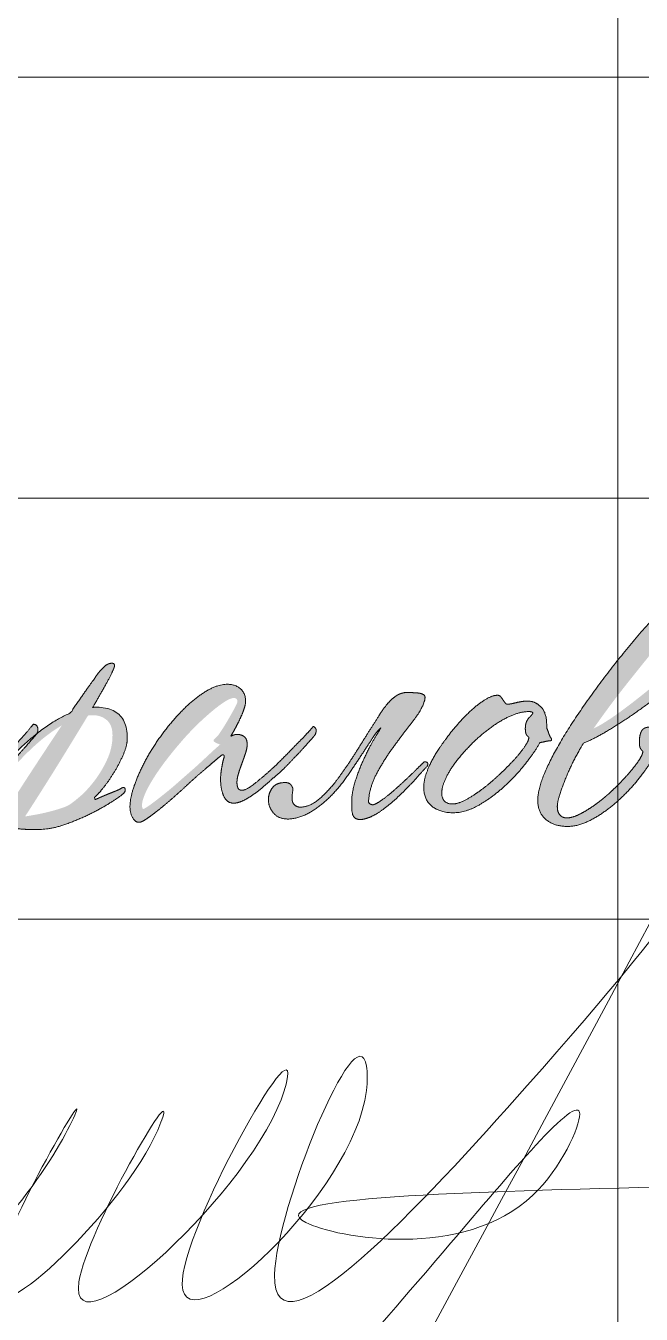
# Model space of a CAD drawing. Header units: millimetres. Extents: x 1982 to 10001982, y -1005230 to 4320529.
# Drawn here: x 2585943 to 2586675, y 1124981 to 1126511 of the extents above; entities that cross this region are included whole.
import ezdxf

# ---------------------------------------------------------------- set-up
doc = ezdxf.new("R2010")
doc.units = ezdxf.units.MM
doc.layers.add('Level 50', color=7, linetype='Continuous', lineweight=0)
doc.layers.add('Level 63', color=7, linetype='Continuous', lineweight=0)

# ---------------------------------------------------------------- blocks, each defined once
blk = doc.blocks.new('*U49')
at = {"layer": 'Level 63', "color": 7, "linetype": 'Continuous', "lineweight": 13}
blk.add_line((49.575, -23.7), (49.575, -29.2), dxfattribs=at)
at = {"layer": 'Level 63', "color": 7, "linetype": 'Continuous', "lineweight": 0}
for p, q in [((44.075, -26.7), (50.575, -26.7)), ((44.075, -27.2), (50.575, -27.2)), ((44.075, -27.7), (50.575, -27.7))]:
    blk.add_line(p, q, dxfattribs=at)
blk = doc.blocks.new('*U119')
at = {"linetype": 'Continuous', "lineweight": 0}
h = blk.add_hatch(color=5, dxfattribs=at)
edge = h.paths.add_edge_path()
edge.add_spline(control_points=[(557.8, -10.8), (560.6, -10.4), (562.9, -9.8), (565.3, -9.2), (566.5, -9.2)], knot_values=[0, 0, 0, 0.5, 0.5, 1, 1, 1], degree=2, periodic=0)
edge.add_spline(control_points=[(566.5, -9.2), (571.3, -8.4), (568.5, -5.2), (567.7, -4.4), (566.7, -1.7), (565.7, 1.1), (564.5, 4.3)], knot_values=[0, 0, 0, 0.333333, 0.333333, 0.666667, 0.666667, 1, 1, 1], degree=2, periodic=0)
edge.add_spline(control_points=[(564.5, 4.3), (564.5, 5.1), (564.7, 5.7), (564.9, 6.3), (564.9, 7.1), (564.9, 12.7), (562.5, 15.9), (560.2, 19), (552.6, 19), (547, 19), (544.8, 14.9), (542.7, 10.7), (542.7, 3.9), (542.7, -1.3), (544, -3), (545.4, -4.8), (546.2, -5.6)], knot_values=[0, 0, 0, 0.125, 0.125, 0.25, 0.25, 0.375, 0.375, 0.5, 0.5, 0.625, 0.625, 0.75, 0.75, 0.875, 0.875, 1, 1, 1], degree=2, periodic=0)
edge.add_spline(control_points=[(546.2, -5.6), (546.2, -8.8), (542.1, -15), (537.9, -21.1), (531.3, -28.7), (524.7, -36.3), (516.4, -44.2), (508, -52.2), (499.5, -58.5), (490.9, -64.9), (482.8, -69.1), (474.6, -73.3), (468.7, -73.3), (464.3, -73.3), (461.7, -70.3), (459.1, -67.3), (459.1, -61.7), (459.1, -57), (462.3, -47.4), (465.5, -37.9), (469.8, -27.9), (474.2, -18), (478.8, -9.4), (483.4, -0.9), (485.8, 2.7)], knot_values=[0, 0, 0, 0.083333, 0.083333, 0.166667, 0.166667, 0.25, 0.25, 0.333333, 0.333333, 0.416667, 0.416667, 0.5, 0.5, 0.583333, 0.583333, 0.666667, 0.666667, 0.75, 0.75, 0.833333, 0.833333, 0.916667, 0.916667, 1, 1, 1], degree=2, periodic=0)
edge.add_spline(control_points=[(485.8, 2.7), (497.3, 7.5), (513.4, 17.2), (529.5, 26.9), (547.6, 40.1), (565.7, 53.2), (585.2, 68.9), (604.7, 84.6), (623, 101.3), (640.5, 117.2), (656, 133.9), (671.5, 150.6), (683.1, 166.3), (694.6, 182), (701.4, 196.3), (708.2, 210.6), (708.2, 222.2)], knot_values=[0, 0, 0, 0.125, 0.125, 0.25, 0.25, 0.375, 0.375, 0.5, 0.5, 0.625, 0.625, 0.75, 0.75, 0.875, 0.875, 1, 1, 1], degree=2, periodic=0)
edge.add_spline(control_points=[(708.2, 222.2), (708.2, 230.1), (705, 234.7), (701.8, 239.3), (695, 239.3), (684.3, 239.3), (667.4, 229.3), (650.5, 219.4), (630.6, 202.5), (610.7, 185.6), (588.6, 163.3), (566.5, 141.1), (545.2, 116.6), (524, 92.2), (504.9, 66.7), (485.8, 41.3), (471, 18.2), (456.3, -4.9), (447.8, -23.9), (439.2, -43), (439.2, -55.4), (439.2, -68.5), (447.8, -75.2), (456.3, -82), (469.1, -82), (481.4, -82), (494.5, -74.8), (507.6, -67.7), (519.8, -56.9), (531.9, -46.2), (541.9, -33.7), (551.8, -21.1), (557.8, -10.8)], knot_values=[0, 0, 0, 0.0625, 0.0625, 0.125, 0.125, 0.1875, 0.1875, 0.25, 0.25, 0.3125, 0.3125, 0.375, 0.375, 0.4375, 0.4375, 0.5, 0.5, 0.5625, 0.5625, 0.625, 0.625, 0.6875, 0.6875, 0.75, 0.75, 0.8125, 0.8125, 0.875, 0.875, 0.9375, 0.9375, 1, 1, 1], degree=2, periodic=0)
edge = h.paths.add_edge_path(flags=16)
edge.add_spline(control_points=[(496, 17.6), (512.3, 41.1), (531, 64.5), (549.7, 88), (566.4, 108.3), (572.4, 115.4), (582.7, 126.6), (593.1, 137.7), (605, 149.9), (616.9, 162), (629.9, 174.3), (642.8, 186.7), (654.3, 196.4), (665.9, 206.2), (675, 212.3), (684.2, 218.5), (688.9, 218.5), (692.5, 218.5), (694.3, 217.1), (696.1, 215.7), (696.1, 211.3)], knot_values=[0, 0, 0, 0.1, 0.1, 0.2, 0.2, 0.3, 0.3, 0.4, 0.4, 0.5, 0.5, 0.6, 0.6, 0.7, 0.7, 0.8, 0.8, 0.9, 0.9, 1, 1, 1], degree=2, periodic=0)
edge.add_spline(control_points=[(696.1, 211.3), (696.1, 204.6), (689.3, 193.8), (682.6, 183.1), (671, 169.6), (659.5, 156), (644.6, 140.7), (629.7, 125.4), (613, 109.9), (595.4, 93.6), (577.7, 78.4), (560, 63.3), (544.3, 50.8), (528.6, 38.3), (515.9, 29.5), (503.1, 20.8), (496, 17.6)], knot_values=[0, 0, 0, 0.125, 0.125, 0.25, 0.25, 0.375, 0.375, 0.5, 0.5, 0.625, 0.625, 0.75, 0.75, 0.875, 0.875, 1, 1, 1], degree=2, periodic=0)
h = blk.add_hatch(color=5, dxfattribs=at)
edge = h.paths.add_edge_path()
edge.add_line((-187.2, -200.4), (-169.5, -200.4))
edge.add_spline(control_points=[(-169.5, -200.4), (-164.7, -193.6), (-159.4, -186), (-143.3, -163), (-125.2, -135.7), (-107.1, -108.5), (-91.2, -84.2)], knot_values=[0, 0, 0, 0.141373, 0.141373, 0.570687, 0.570687, 1, 1, 1], degree=2, periodic=0)
edge.add_spline(control_points=[(-91.2, -84.2), (-86, -85), (-79.7, -85)], knot_values=[0, 0, 0, 1, 1, 1], degree=2, periodic=0)
edge.add_line((-79.7, -85), (-68.5, -85))
edge.add_spline(control_points=[(-68.5, -85), (-56.6, -85), (-42.5, -80), (-28.4, -75), (-16.1, -68.9), (-3.8, -62.7), (5.2, -56.9), (14.1, -51.2), (15.7, -49.6)], knot_values=[0, 0, 0, 0.25, 0.25, 0.5, 0.5, 0.75, 0.75, 1, 1, 1], degree=2, periodic=0)
edge.add_spline(control_points=[(15.7, -49.6), (18.9, -47.2), (18.9, -44.8), (18.9, -42.4), (16.9, -42.4), (15.7, -42.4), (14.1, -43.6)], knot_values=[0, 0, 0, 0.333333, 0.333333, 0.666667, 0.666667, 1, 1, 1], degree=2, periodic=0)
edge.add_spline(control_points=[(14.1, -43.6), (12.1, -44.8), (8.5, -46.2), (4.9, -47.6), (1, -49.2), (-3, -50.8), (-6.6, -52.4), (-10.2, -54), (-11.8, -54.8)], knot_values=[0, 0, 0, 0.25, 0.25, 0.5, 0.5, 0.75, 0.75, 1, 1, 1], degree=2, periodic=0)
edge.add_line((-11.8, -54.8), (-12.6, -52.4))
edge.add_spline(control_points=[(-12.6, -52.4), (-10.6, -51.2), (-5, -44.6), (0.6, -38), (6.3, -28.9), (12.1, -19.8), (16.5, -9.8), (21, 0.1), (21, 8.1)], knot_values=[0, 0, 0, 0.25, 0.25, 0.5, 0.5, 0.75, 0.75, 1, 1, 1], degree=2, periodic=0)
edge.add_spline(control_points=[(21, 8.1), (21, 39.5), (-12, 39.5), (-12.8, 39.5), (-13.2, 39.3), (-13.6, 39.1), (-14.4, 39.1)], knot_values=[0, 0, 0, 0.333333, 0.333333, 0.666667, 0.666667, 1, 1, 1], degree=2, periodic=0)
edge.add_spline(control_points=[(-14.4, 39.1), (-4, 56.6), (2, 67.9), (8, 79.3), (8, 81.7), (8, 84.1), (5.2, 84.1), (1.3, 84.1), (-2.3, 80.7), (-5.9, 77.3), (-9.1, 73.3), (-11.1, 70.5), (-18.6, 60), (-26.2, 49.5), (-36.9, 33.5)], knot_values=[0, 0, 0, 0.142857, 0.142857, 0.285714, 0.285714, 0.428571, 0.428571, 0.571429, 0.571429, 0.714286, 0.714286, 0.857143, 0.857143, 1, 1, 1], degree=2, periodic=0)
edge.add_spline(control_points=[(-36.9, 33.5), (-53.5, 26.6), (-71.1, 12.5)], knot_values=[0, 0, 0, 1, 1, 1], degree=2, periodic=0)
edge.add_line((-71.1, 12.5), (-71.4, 12.1))
edge.add_spline(control_points=[(-71.4, 12.1), (-76.2, 6.5), (-86.9, -5.6), (-97.7, -17.8), (-115.6, -33.7), (-119.2, -36.8), (-122.9, -39.9)], knot_values=[0, 0, 0, 0.417557, 0.417557, 0.835113, 0.835113, 1, 1, 1], degree=2, periodic=0)
edge.add_spline(control_points=[(-122.9, -39.9), (-138.9, -59.5), (-153.5, -81.4), (-171, -107.7), (-184.3, -132.9), (-197.7, -158.2), (-205.4, -180.5), (-209.2, -191.2), (-211.1, -200.4)], knot_values=[0, 0, 0, 0.251666, 0.251666, 0.552886, 0.552886, 0.854105, 0.854105, 1, 1, 1], degree=2, periodic=0)
edge.add_line((-211.1, -200.4), (-201.9, -200.4))
edge.add_spline(control_points=[(-201.9, -200.4), (-200.2, -192.6), (-196.5, -182.5), (-189.7, -164.2), (-177.8, -141.7), (-165.9, -119.2), (-150.4, -94.8), (-134.9, -70.3), (-117.4, -48), (-99.9, -25.7), (-81.4, -7.4), (-62.9, 10.9), (-45.8, 20.8)], knot_values=[0, 0, 0, 0.100007, 0.100007, 0.280006, 0.280006, 0.460004, 0.460004, 0.640003, 0.640003, 0.820001, 0.820001, 1, 1, 1], degree=2, periodic=0)
edge.add_spline(control_points=[(-45.8, 20.8), (-59.3, 0.5), (-74.8, -23.1), (-90.3, -46.8), (-105, -70.3), (-115, -86.2), (-125.9, -103.5), (-136.9, -120.8), (-147.2, -137.5), (-157.5, -154.2), (-167.1, -169.1), (-176.6, -184.1), (-184, -195.4), (-185.7, -198), (-187.2, -200.4)], knot_values=[0, 0, 0, 0.160543, 0.160543, 0.321085, 0.321085, 0.481628, 0.481628, 0.642171, 0.642171, 0.802713, 0.802713, 0.963256, 0.963256, 1, 1, 1], degree=2, periodic=0)
edge = h.paths.add_edge_path(flags=16)
edge.add_spline(control_points=[(-83.2, -71.9), (-82, -69.9), (-81, -68.5), (-80, -67.1), (-78.8, -65.1), (-62.9, -40.4), (-47.4, -15.4), (-31.9, 9.7), (-19.1, 30.8)], knot_values=[0, 0, 0, 0.25, 0.25, 0.5, 0.5, 0.75, 0.75, 1, 1, 1], degree=2, periodic=0)
edge.add_spline(control_points=[(-19.1, 30.8), (-17.6, 31.2), (-14.4, 31.2), (-5.6, 31.2), (0.1, 26.2), (5.9, 21.2), (5.9, 10.9)], knot_values=[0, 0, 0, 0.333333, 0.333333, 0.666667, 0.666667, 1, 1, 1], degree=2, periodic=0)
edge.add_spline(control_points=[(5.9, 10.9), (5.9, -2.2), (0.3, -14.2), (-5.2, -26.1), (-12.6, -35.7), (-19.9, -45.2), (-27.3, -51.6), (-34.7, -57.9), (-38.6, -60.3), (-41.4, -61.9), (-47, -63.7), (-52.6, -65.5), (-58.9, -67.1), (-65.3, -68.7), (-71.8, -69.9), (-78.4, -71.1), (-83.2, -71.9)], knot_values=[0, 0, 0, 0.125, 0.125, 0.25, 0.25, 0.375, 0.375, 0.5, 0.5, 0.625, 0.625, 0.75, 0.75, 0.875, 0.875, 1, 1, 1], degree=2, periodic=0)
h = blk.add_hatch(color=5, dxfattribs=at)
edge = h.paths.add_edge_path()
edge.add_spline(control_points=[(-71.1, 12.5), (-69.5, 15.5), (-70.4, 18.6), (-71.4, 22), (-75, 22)], knot_values=[0, 0, 0, 0.480917, 0.480917, 1, 1, 1], degree=2, periodic=0)
edge.add_spline(control_points=[(-75, 22), (-81.8, 12.9), (-95.1, -1.1), (-108.4, -15), (-123.9, -28.5), (-132.3, -35.7), (-140.8, -42), (-149.4, -48.4), (-157.8, -53.4), (-166.1, -58.3), (-173.9, -61.1), (-181.6, -63.9), (-188, -63.9), (-194.4, -63.9), (-198.1, -59.3), (-201.9, -54.8), (-201.9, -46.8), (-201.9, -39.6), (-199.1, -31.3), (-196.3, -22.9), (-192, -14.6)], knot_values=[0, 0, 0, 0.1, 0.1, 0.2, 0.2, 0.3, 0.3, 0.4, 0.4, 0.5, 0.5, 0.6, 0.6, 0.7, 0.7, 0.8, 0.8, 0.9, 0.9, 1, 1, 1], degree=2, periodic=0)
edge.add_spline(control_points=[(-192, -14.6), (-182.8, -12.2), (-169.5, -6.6), (-156.2, -1), (-144, 6.1), (-131.9, 13.3), (-123.1, 21.1), (-114.4, 28.8), (-114.4, 36), (-114.4, 42.3), (-119.6, 45.1), (-124.7, 47.9), (-128.3, 50.3), (-131.9, 52.7), (-135.7, 56.5), (-139.4, 60.3), (-145, 60.3), (-153, 60.3), (-165.9, 51.3), (-178.8, 42.3), (-191.6, 27.8), (-204.3, 13.3), (-213.5, -5), (-219, -16.1), (-221.2, -27.2)], knot_values=[0, 0, 0, 0.086156, 0.086156, 0.172312, 0.172312, 0.258468, 0.258468, 0.344624, 0.344624, 0.430779, 0.430779, 0.516935, 0.516935, 0.603091, 0.603091, 0.689247, 0.689247, 0.775403, 0.775403, 0.861559, 0.861559, 0.947715, 0.947715, 1, 1, 1], degree=2, periodic=0)
edge.add_line((-221.2, -27.2), (-220.7, -27.3))
edge.add_spline(control_points=[(-220.7, -27.3), (-217.5, -27.3), (-216.8, -32.1)], knot_values=[0, 0, 0, 1, 1, 1], degree=2, periodic=0)
edge.add_line((-216.8, -32.1), (-221.1, -36.5))
edge.add_spline(control_points=[(-221.1, -36.5), (-221.8, -37.1), (-222.5, -37.8)], knot_values=[0, 0, 0, 1, 1, 1], degree=2, periodic=0)
edge.add_spline(control_points=[(-222.5, -37.8), (-222.6, -39.7), (-222.6, -41.6), (-222.6, -58), (-213.5, -66.5), (-204.3, -75.1), (-190, -75.1), (-181.6, -75.1), (-172.3, -71.7), (-162.9, -68.3), (-153.4, -62.5), (-143.8, -56.8), (-134.3, -49.2), (-128.5, -44.6), (-122.9, -39.9)], knot_values=[0, 0, 0, 0.018213, 0.018213, 0.193372, 0.193372, 0.368531, 0.368531, 0.54369, 0.54369, 0.718849, 0.718849, 0.894009, 0.894009, 1, 1, 1], degree=2, periodic=0)
edge.add_spline(control_points=[(-122.9, -39.9), (-119.7, -36), (-116.5, -32.3), (-97, -9.4), (-76.5, 8.1), (-73.8, 10.4), (-71.1, 12.5)], knot_values=[0, 0, 0, 0.126896, 0.126896, 0.89826, 0.89826, 1, 1, 1], degree=2, periodic=0)
edge = h.paths.add_edge_path(flags=16)
edge.add_spline(control_points=[(-181.2, 3.4), (-176.1, 11), (-170.3, 17.7), (-164.5, 24.5), (-158.7, 29.5), (-153, 34.4), (-147.8, 37.4), (-142.6, 40.4), (-139.1, 40.4), (-132.7, 40.4), (-130.9, 38.4), (-129.1, 36.4), (-129.1, 33.6)], knot_values=[0, 0, 0, 0.166667, 0.166667, 0.333333, 0.333333, 0.5, 0.5, 0.666667, 0.666667, 0.833333, 0.833333, 1, 1, 1], degree=2, periodic=0)
edge.add_spline(control_points=[(-129.1, 33.6), (-129.1, 31.7), (-134.5, 27.3), (-139.8, 22.9), (-147.6, 18.1), (-155.4, 13.4), (-164.5, 9.2), (-173.7, 5), (-181.2, 3.4)], knot_values=[0, 0, 0, 0.25, 0.25, 0.5, 0.5, 0.75, 0.75, 1, 1, 1], degree=2, periodic=0)
h = blk.add_hatch(color=5, dxfattribs=at)
edge = h.paths.add_edge_path()
edge.add_spline(control_points=[(210.3, 19.7), (208.7, 17.7), (205.1, 13.7), (201.5, 9.7), (196.4, 4.6), (191.2, -0.6), (185.2, -6.8), (179.3, -12.9), (173.3, -18.9), (162.2, -29.2), (152.2, -37.2), (142.3, -45.2), (137.9, -45.2), (134.7, -45.2), (133.7, -42.8), (132.7, -40.4), (132.7, -37.2), (132.7, -33.2), (134.3, -28), (135.9, -22.9), (137.9, -17.5), (139.9, -12.1), (141.5, -7.2), (143.1, -2.2), (143.1, 1.4), (143.1, 7), (140.1, 9.4), (137.1, 11.7), (132.3, 11.7), (130.3, 11.7), (126.3, 9.7)], knot_values=[0, 0, 0, 0.066667, 0.066667, 0.133333, 0.133333, 0.2, 0.2, 0.266667, 0.266667, 0.333333, 0.333333, 0.4, 0.4, 0.466667, 0.466667, 0.533333, 0.533333, 0.6, 0.6, 0.666667, 0.666667, 0.733333, 0.733333, 0.8, 0.8, 0.866667, 0.866667, 0.933333, 0.933333, 1, 1, 1], degree=2, periodic=0)
edge.add_spline(control_points=[(126.3, 9.7), (128.7, 13.7), (131.5, 18.9), (134.3, 24.1), (136.5, 29), (138.7, 34), (140.1, 38.2), (141.5, 42.4), (141.5, 44.8), (141.5, 53.9), (136.1, 58.3), (130.7, 62.7), (122.8, 62.7), (113.2, 62.7), (102.1, 56.1), (90.9, 49.5), (80, 39), (69.1, 28.4), (58.9, 15.1), (48.8, 1.8), (41, -12.1), (33.3, -26.1), (28.5, -39.2), (23.7, -52.3), (23.7, -62.3), (23.7, -68.2), (26.3, -73), (28.9, -77.8), (32.9, -77.8), (35.6, -77.8), (41.6, -73.6), (47.6, -69.4), (54.7, -63.7), (61.9, -57.9), (69.3, -51.3), (76.6, -44.8), (81.8, -40), (87, -35.2), (93.1, -29.8), (99.3, -24.5), (104.7, -19.9), (110, -15.3), (113.8, -12.1), (117.6, -9), (118, -9), (118.8, -9), (119.4, -9.7), (120, -10.5), (119.6, -11.7)], knot_values=[0, 0, 0, 0.041667, 0.041667, 0.083333, 0.083333, 0.125, 0.125, 0.166667, 0.166667, 0.208333, 0.208333, 0.25, 0.25, 0.291667, 0.291667, 0.333333, 0.333333, 0.375, 0.375, 0.416667, 0.416667, 0.458333, 0.458333, 0.5, 0.5, 0.541667, 0.541667, 0.583333, 0.583333, 0.625, 0.625, 0.666667, 0.666667, 0.708333, 0.708333, 0.75, 0.75, 0.791667, 0.791667, 0.833333, 0.833333, 0.875, 0.875, 0.916667, 0.916667, 0.958333, 0.958333, 1, 1, 1], degree=2, periodic=0)
edge.add_spline(control_points=[(119.6, -11.7), (118.8, -13.3), (117.4, -20.9), (116, -28.4), (116, -33.6), (116, -44), (119.2, -51.1), (122.4, -58.3), (129.5, -58.3), (134.3, -58.3), (140.7, -54.9), (147, -51.5), (153.2, -46.7), (159.4, -42), (165.1, -36.8), (170.9, -31.6), (175.3, -28), (179.3, -24.5), (185.2, -18.3), (191.2, -12.1), (197, -6), (202.7, 0.2), (207.1, 5.2), (211.5, 10.1), (212.3, 11.3)], knot_values=[0, 0, 0, 0.083333, 0.083333, 0.166667, 0.166667, 0.25, 0.25, 0.333333, 0.333333, 0.416667, 0.416667, 0.5, 0.5, 0.583333, 0.583333, 0.666667, 0.666667, 0.75, 0.75, 0.833333, 0.833333, 0.916667, 0.916667, 1, 1, 1], degree=2, periodic=0)
edge.add_spline(control_points=[(212.3, 11.3), (214.3, 15.7), (212.9, 17.7), (211.5, 19.7), (210.3, 19.7)], knot_values=[0, 0, 0, 0.5, 0.5, 1, 1, 1], degree=2, periodic=0)
edge = h.paths.add_edge_path(flags=16)
edge.add_spline(control_points=[(113.6, 10.9), (112, 9), (110.4, 7.6), (108.8, 6.2), (108.8, 5.4), (108.8, 4.6), (110.8, 3.4), (112.8, 2.2), (115.6, 1.4)], knot_values=[0, 0, 0, 0.25, 0.25, 0.5, 0.5, 0.75, 0.75, 1, 1, 1], degree=2, periodic=0)
edge.add_spline(control_points=[(115.6, 1.4), (109.6, -3.8), (102.9, -10.1), (96.1, -16.5), (89, -22.9), (82.2, -28.8), (73.8, -36.2), (65.5, -43.6), (57.7, -49.7), (50, -55.9), (44.2, -60.1), (38.4, -64.2), (37.2, -64.2), (36, -64.2), (36, -60.3), (36, -53.9), (42.4, -42), (48.8, -30), (60.3, -14.9), (69.1, -3.4), (79.4, 8.2), (89.7, 19.7), (99.7, 28.6), (109.6, 37.6), (117.6, 43.2), (125.6, 48.7), (129.5, 48.7), (133.1, 48.7), (133.1, 45.2)], knot_values=[0, 0, 0, 0.071429, 0.071429, 0.142857, 0.142857, 0.214286, 0.214286, 0.285714, 0.285714, 0.357143, 0.357143, 0.428571, 0.428571, 0.5, 0.5, 0.571429, 0.571429, 0.642857, 0.642857, 0.714286, 0.714286, 0.785714, 0.785714, 0.857143, 0.857143, 0.928571, 0.928571, 1, 1, 1], degree=2, periodic=0)
edge.add_spline(control_points=[(133.1, 45.2), (133.1, 43.6), (130.3, 38.4), (127.5, 33.2), (124.2, 27.5), (120.8, 21.7), (117.6, 16.7), (114.4, 11.7), (113.6, 10.9)], knot_values=[0, 0, 0, 0.25, 0.25, 0.5, 0.5, 0.75, 0.75, 1, 1, 1], degree=2, periodic=0)
h = blk.add_hatch(color=5, dxfattribs=at)
edge = h.paths.add_edge_path()
edge.add_line((189.7, -44.9), (189.7, -43.4))
edge.add_spline(control_points=[(189.7, -43.4), (188.1, -39), (185.5, -38), (182.9, -37), (180.1, -37.4), (171.8, -37.8), (168, -43.8), (164.2, -49.8), (164.8, -56.5), (165.4, -63.3), (170.4, -68.9), (175.3, -74.5), (185.3, -74.5), (197.2, -73.7), (207.6, -67.4), (217.9, -61.2), (227.1, -52.3), (236.2, -43.3), (243.8, -32.6), (251.3, -21.8), (257.9, -11.9), (264.5, -1.9), (269.7, 6.2), (274.9, 14.4), (279.3, 18.3)], knot_values=[0, 0, 0, 0.083333, 0.083333, 0.166667, 0.166667, 0.25, 0.25, 0.333333, 0.333333, 0.416667, 0.416667, 0.5, 0.5, 0.583333, 0.583333, 0.666667, 0.666667, 0.75, 0.75, 0.833333, 0.833333, 0.916667, 0.916667, 1, 1, 1], degree=2, periodic=0)
edge.add_spline(control_points=[(279.3, 18.3), (278.1, 16.4), (272.9, 7.6), (267.7, -1.1), (262.3, -12.7), (256.9, -24.2), (252.9, -37.1), (248.9, -50.1), (249.7, -60.8)], knot_values=[0, 0, 0, 0.25, 0.25, 0.5, 0.5, 0.75, 0.75, 1, 1, 1], degree=2, periodic=0)
edge.add_spline(control_points=[(249.7, -60.8), (249.3, -70.8), (253.1, -73.5), (256.9, -76.1), (263.7, -74.1), (272.1, -71.7), (280.8, -65.2), (289.6, -58.8), (297.9, -50.9), (306.3, -42.9), (313.7, -34.8), (321, -26.6), (326.6, -20.6)], knot_values=[0, 0, 0, 0.166667, 0.166667, 0.333333, 0.333333, 0.5, 0.5, 0.666667, 0.666667, 0.833333, 0.833333, 1, 1, 1], degree=2, periodic=0)
edge.add_spline(control_points=[(326.6, -20.6), (327.8, -17.5), (326.2, -16.7), (324.6, -15.9), (323.4, -16.3)], knot_values=[0, 0, 0, 0.5, 0.5, 1, 1, 1], degree=2, periodic=0)
edge.add_spline(control_points=[(323.4, -16.3), (320.6, -19), (313.7, -25.8), (306.7, -32.6), (298.9, -39.7), (291.2, -46.9), (283.4, -52.9), (275.7, -58.8), (271.3, -60)], knot_values=[0, 0, 0, 0.25, 0.25, 0.5, 0.5, 0.75, 0.75, 1, 1, 1], degree=2, periodic=0)
edge.add_spline(control_points=[(271.3, -60), (265.7, -59.2), (266.9, -54.9)], knot_values=[0, 0, 0, 1, 1, 1], degree=2, periodic=0)
edge.add_spline(control_points=[(266.9, -54.9), (268.1, -40.5), (276.1, -26.2), (284, -11.9), (293.8, 1.2), (303.5, 14.4), (312.1, 25.3), (320.6, 36.3), (323, 43.8), (325.4, 49.8), (323.4, 51.6), (321.4, 53.4), (317.4, 53.8), (311.9, 54.2), (307.5, 54.4), (303.1, 54.6), (298.5, 52.8), (294, 51), (288.8, 45.8), (283.6, 40.6), (277.3, 30.7)], knot_values=[0, 0, 0, 0.1, 0.1, 0.2, 0.2, 0.3, 0.3, 0.4, 0.4, 0.5, 0.5, 0.6, 0.6, 0.7, 0.7, 0.8, 0.8, 0.9, 0.9, 1, 1, 1], degree=2, periodic=0)
edge.add_spline(control_points=[(277.3, 30.7), (267.7, 15.6), (257.5, -0.7), (247.4, -17.1), (237.4, -30.8), (227.5, -44.5), (217.5, -53.3), (207.6, -62), (197.6, -62.4), (193.2, -62.4), (190.5, -59.2), (187.7, -56.1), (189.7, -44.9)], knot_values=[0, 0, 0, 0.166667, 0.166667, 0.333333, 0.333333, 0.5, 0.5, 0.666667, 0.666667, 0.833333, 0.833333, 1, 1, 1], degree=2, periodic=0)
h = blk.add_hatch(color=5, dxfattribs=at)
edge = h.paths.add_edge_path()
edge.add_line((448.3, 18.5), (448.3, 20.9))
edge.add_spline(control_points=[(448.3, 20.9), (448.3, 34), (442.3, 39.8), (436.4, 45.6), (428.8, 45.6), (423.6, 45.6), (417.3, 44), (410.9, 42.4), (408.1, 42.4), (406.9, 42.4), (405.9, 43.8), (404.9, 45.2), (403.7, 46.9), (402.5, 48.7), (401.4, 50.1), (400.2, 51.5), (398.2, 51.5), (392.6, 51.5), (385, 46.7), (377.5, 42), (369.1, 34), (360.8, 26.1), (352.6, 16.1), (344.5, 6.2), (337.7, -4.1), (330.9, -14.5), (327, -24.4), (323, -34.3), (323, -41.9), (323, -55), (331.5, -61.6), (340.1, -68.1), (352.8, -68.1), (365.1, -68.1), (378.3, -60.8), (391.4, -53.4), (403.5, -42.7), (415.7, -32), (425.6, -19.4), (435.6, -6.9), (441.5, 3.4)], knot_values=[0, 0, 0, 0.05, 0.05, 0.1, 0.1, 0.15, 0.15, 0.2, 0.2, 0.25, 0.25, 0.3, 0.3, 0.35, 0.35, 0.4, 0.4, 0.45, 0.45, 0.5, 0.5, 0.55, 0.55, 0.6, 0.6, 0.65, 0.65, 0.7, 0.7, 0.75, 0.75, 0.8, 0.8, 0.85, 0.85, 0.9, 0.9, 0.95, 0.95, 1, 1, 1], degree=2, periodic=0)
edge.add_spline(control_points=[(441.5, 3.4), (444.3, 3.8), (446.7, 4.4), (449.1, 5), (450.3, 5), (455.1, 5), (452.3, 8.6)], knot_values=[0, 0, 0, 0.333333, 0.333333, 0.666667, 0.666667, 1, 1, 1], degree=2, periodic=0)
edge.add_spline(control_points=[(452.3, 8.6), (451.5, 9.4), (450.5, 12.4), (449.5, 15.3), (448.3, 18.5)], knot_values=[0, 0, 0, 0.5, 0.5, 1, 1, 1], degree=2, periodic=0)
edge = h.paths.add_edge_path(flags=16)
edge.add_spline(control_points=[(430.1, 8.6), (430.1, 5.5), (425.9, -0.7), (421.7, -6.9), (414.8, -14.5), (407.8, -22), (399.2, -30), (390.7, -38), (382.1, -44.4), (373.6, -50.7), (365.8, -54.9), (358.1, -59.1), (352.5, -59.1), (341.4, -59.1), (341.4, -47.9), (341.4, -41.6), (345.5, -32.8), (349.7, -24), (356.9, -14.9), (364, -5.7), (373.2, 3.3), (382.3, 12.2), (392.1, 19.2), (401.8, 26.2), (411.8, 30.6), (421.7, 34.9), (430.1, 34.9), (434.1, 34.9), (434.1, 33.3)], knot_values=[0, 0, 0, 0.071429, 0.071429, 0.142857, 0.142857, 0.214286, 0.214286, 0.285714, 0.285714, 0.357143, 0.357143, 0.428571, 0.428571, 0.5, 0.5, 0.571429, 0.571429, 0.642857, 0.642857, 0.714286, 0.714286, 0.785714, 0.785714, 0.857143, 0.857143, 0.928571, 0.928571, 1, 1, 1], degree=2, periodic=0)
edge.add_spline(control_points=[(434.1, 33.3), (434.1, 32.5), (430.3, 28.6), (426.5, 24.6), (426.5, 17.8), (426.5, 12.6), (427.9, 11), (429.3, 9.4), (430.1, 8.6)], knot_values=[0, 0, 0, 0.25, 0.25, 0.5, 0.5, 0.75, 0.75, 1, 1, 1], degree=2, periodic=0)
at = {"color": 5, "linetype": 'Continuous', "lineweight": 0, "flags": 128}
for points in [[(448.3, 20.9), (448.3, 18.5)], [(-12.6, -52.4), (-11.8, -54.8)], [(189.7, -43.4), (189.7, -44.9)]]:
    blk.add_lwpolyline(points, dxfattribs=at)
at = {"color": 5, "linetype": 'Continuous', "lineweight": 0}
for points, knots in [([(708.2, 222.2), (708.2, 210.6), (701.4, 196.3), (694.6, 182), (683.1, 166.3), (671.5, 150.6), (656, 133.9), (640.5, 117.2), (623, 101.3), (604.7, 84.6), (585.2, 68.9), (565.7, 53.2), (547.6, 40.1), (529.5, 26.9), (513.4, 17.2), (497.3, 7.5), (485.8, 2.7), (483.4, -0.9), (478.8, -9.4), (474.2, -18), (469.8, -27.9), (465.5, -37.9), (462.3, -47.4), (459.1, -57), (459.1, -61.7), (459.1, -67.3), (461.7, -70.3), (464.3, -73.3), (468.7, -73.3), (474.6, -73.3), (482.8, -69.1), (490.9, -64.9), (499.5, -58.5), (508, -52.2), (516.4, -44.2), (524.7, -36.3), (531.3, -28.7), (537.9, -21.1), (542.1, -15), (546.2, -8.8), (546.2, -5.6), (545.4, -4.8), (544, -3), (542.7, -1.3), (542.7, 3.9), (542.7, 10.7), (544.8, 14.9), (547, 19), (552.6, 19), (560.2, 19), (562.5, 15.9), (564.9, 12.7), (564.9, 7.1), (564.9, 6.3), (564.7, 5.7), (564.5, 5.1), (564.5, 4.3), (565.7, 1.1), (566.7, -1.7), (567.7, -4.4), (568.5, -5.2), (571.3, -8.4), (566.5, -9.2), (565.3, -9.2), (562.9, -9.8), (560.6, -10.4), (557.8, -10.8), (551.8, -21.1), (541.9, -33.7), (531.9, -46.2), (519.8, -56.9), (507.6, -67.7), (494.5, -74.8), (481.4, -82), (469.1, -82), (456.3, -82), (447.8, -75.2), (439.2, -68.5), (439.2, -55.4), (439.2, -43), (447.8, -23.9), (456.3, -4.9), (471, 18.2), (485.8, 41.3), (504.9, 66.7), (524, 92.2), (545.2, 116.6), (566.5, 141.1), (588.6, 163.3), (610.7, 185.6), (630.6, 202.5), (650.5, 219.4), (667.4, 229.3), (684.3, 239.3), (695, 239.3), (701.8, 239.3), (705, 234.7), (708.2, 230.1), (708.2, 222.2)], [0, 0, 0, 0.020408, 0.020408, 0.040816, 0.040816, 0.061224, 0.061224, 0.081633, 0.081633, 0.102041, 0.102041, 0.122449, 0.122449, 0.142857, 0.142857, 0.163265, 0.163265, 0.183673, 0.183673, 0.204082, 0.204082, 0.22449, 0.22449, 0.244898, 0.244898, 0.265306, 0.265306, 0.285714, 0.285714, 0.306122, 0.306122, 0.326531, 0.326531, 0.346939, 0.346939, 0.367347, 0.367347, 0.387755, 0.387755, 0.408163, 0.408163, 0.428571, 0.428571, 0.44898, 0.44898, 0.469388, 0.469388, 0.489796, 0.489796, 0.510204, 0.510204, 0.530612, 0.530612, 0.55102, 0.55102, 0.571429, 0.571429, 0.591837, 0.591837, 0.612245, 0.612245, 0.632653, 0.632653, 0.653061, 0.653061, 0.673469, 0.673469, 0.693878, 0.693878, 0.714286, 0.714286, 0.734694, 0.734694, 0.755102, 0.755102, 0.77551, 0.77551, 0.795918, 0.795918, 0.816327, 0.816327, 0.836735, 0.836735, 0.857143, 0.857143, 0.877551, 0.877551, 0.897959, 0.897959, 0.918367, 0.918367, 0.938776, 0.938776, 0.959184, 0.959184, 0.979592, 0.979592, 1, 1, 1]), ([(-11.8, -54.8), (-10.2, -54), (-6.6, -52.4), (-3, -50.8), (1, -49.2), (4.9, -47.6), (8.5, -46.2), (12.1, -44.8), (14.1, -43.6), (15.7, -42.4), (16.9, -42.4), (18.9, -42.4), (18.9, -44.8), (18.9, -47.2), (15.7, -49.6), (14.1, -51.2), (5.2, -56.9), (-3.8, -62.7), (-16.1, -68.9), (-28.4, -75), (-42.5, -80), (-56.6, -85), (-68.5, -85), (-73.3, -85), (-79.7, -85), (-86, -85), (-91.2, -84.2), (-107.1, -108.5), (-125.2, -135.7), (-143.3, -163), (-159.4, -186), (-175.4, -209.1), (-187.2, -224.2), (-198.9, -239.3), (-202.1, -239.3), (-206, -239.3), (-209.6, -233), (-213.2, -226.6), (-213.2, -217.8), (-213.2, -202.7), (-205.4, -180.5), (-197.7, -158.2), (-184.3, -132.9), (-171, -107.7), (-153.5, -81.4), (-136, -55.2), (-116.5, -32.3), (-97, -9.4), (-76.5, 8.1), (-56, 25.6), (-36.9, 33.5), (-26.2, 49.5), (-18.6, 60), (-11.1, 70.5), (-9.1, 73.3), (-5.9, 77.3), (-2.3, 80.7), (1.3, 84.1), (5.2, 84.1), (8, 84.1), (8, 81.7), (8, 79.3), (2, 67.9), (-4, 56.6), (-14.4, 39.1), (-13.6, 39.1), (-13.2, 39.3), (-12.8, 39.5), (-12, 39.5), (21, 39.5), (21, 8.1)], [0, 0, 0, 0.028571, 0.028571, 0.057143, 0.057143, 0.085714, 0.085714, 0.114286, 0.114286, 0.142857, 0.142857, 0.171429, 0.171429, 0.2, 0.2, 0.228571, 0.228571, 0.257143, 0.257143, 0.285714, 0.285714, 0.314286, 0.314286, 0.342857, 0.342857, 0.371429, 0.371429, 0.4, 0.4, 0.428571, 0.428571, 0.457143, 0.457143, 0.485714, 0.485714, 0.514286, 0.514286, 0.542857, 0.542857, 0.571429, 0.571429, 0.6, 0.6, 0.628571, 0.628571, 0.657143, 0.657143, 0.685714, 0.685714, 0.714286, 0.714286, 0.742857, 0.742857, 0.771429, 0.771429, 0.8, 0.8, 0.828571, 0.828571, 0.857143, 0.857143, 0.885714, 0.885714, 0.914286, 0.914286, 0.942857, 0.942857, 0.971429, 0.971429, 1, 1, 1]), ([(-71.4, 12.1), (-76.2, 6.5), (-86.9, -5.6), (-97.7, -17.8), (-115.6, -33.7), (-124.7, -41.6), (-134.3, -49.2), (-143.8, -56.8), (-153.4, -62.5), (-162.9, -68.3), (-172.3, -71.7), (-181.6, -75.1), (-190, -75.1), (-204.3, -75.1), (-213.5, -66.5), (-222.6, -58), (-222.6, -41.6), (-222.6, -23.3), (-213.5, -5), (-204.3, 13.3), (-191.6, 27.8), (-178.8, 42.3), (-165.9, 51.3), (-153, 60.3), (-145, 60.3), (-139.4, 60.3), (-135.7, 56.5), (-131.9, 52.7), (-128.3, 50.3), (-124.7, 47.9), (-119.6, 45.1), (-114.4, 42.3), (-114.4, 36), (-114.4, 28.8), (-123.1, 21.1), (-131.9, 13.3), (-144, 6.1), (-156.2, -1), (-169.5, -6.6), (-182.8, -12.2), (-192, -14.6), (-196.3, -22.9), (-199.1, -31.3), (-201.9, -39.6), (-201.9, -46.8), (-201.9, -54.8), (-198.1, -59.3), (-194.4, -63.9), (-188, -63.9), (-181.6, -63.9), (-173.9, -61.1), (-166.1, -58.3), (-157.8, -53.4), (-149.4, -48.4), (-140.8, -42), (-132.3, -35.7), (-123.9, -28.5), (-108.4, -15), (-95.1, -1.1), (-81.8, 12.9), (-75, 22), (-71.4, 22), (-70.4, 18.6), (-69.4, 15.3), (-71.4, 12.1)], [0, 0, 0, 0.03125, 0.03125, 0.0625, 0.0625, 0.09375, 0.09375, 0.125, 0.125, 0.15625, 0.15625, 0.1875, 0.1875, 0.21875, 0.21875, 0.25, 0.25, 0.28125, 0.28125, 0.3125, 0.3125, 0.34375, 0.34375, 0.375, 0.375, 0.40625, 0.40625, 0.4375, 0.4375, 0.46875, 0.46875, 0.5, 0.5, 0.53125, 0.53125, 0.5625, 0.5625, 0.59375, 0.59375, 0.625, 0.625, 0.65625, 0.65625, 0.6875, 0.6875, 0.71875, 0.71875, 0.75, 0.75, 0.78125, 0.78125, 0.8125, 0.8125, 0.84375, 0.84375, 0.875, 0.875, 0.90625, 0.90625, 0.9375, 0.9375, 0.96875, 0.96875, 1, 1, 1]), ([(212.3, 11.3), (211.5, 10.1), (207.1, 5.2), (202.7, 0.2), (197, -6), (191.2, -12.1), (185.2, -18.3), (179.3, -24.5), (175.3, -28), (170.9, -31.6), (165.1, -36.8), (159.4, -42), (153.2, -46.7), (147, -51.5), (140.7, -54.9), (134.3, -58.3), (129.5, -58.3), (122.4, -58.3), (119.2, -51.1), (116, -44), (116, -33.6), (116, -28.4), (117.4, -20.9), (118.8, -13.3), (119.6, -11.7), (120, -10.5), (119.4, -9.7), (118.8, -9), (118, -9), (117.6, -9), (113.8, -12.1), (110, -15.3), (104.7, -19.9), (99.3, -24.5), (93.1, -29.8), (87, -35.2), (81.8, -40), (76.6, -44.8), (69.3, -51.3), (61.9, -57.9), (54.7, -63.7), (47.6, -69.4), (41.6, -73.6), (35.6, -77.8), (32.9, -77.8), (28.9, -77.8), (26.3, -73), (23.7, -68.2), (23.7, -62.3), (23.7, -52.3), (28.5, -39.2), (33.3, -26.1), (41, -12.1), (48.8, 1.8), (58.9, 15.1), (69.1, 28.4), (80, 39), (90.9, 49.5), (102.1, 56.1), (113.2, 62.7), (122.8, 62.7), (130.7, 62.7), (136.1, 58.3), (141.5, 53.9), (141.5, 44.8), (141.5, 42.4), (140.1, 38.2), (138.7, 34), (136.5, 29), (134.3, 24.1), (131.5, 18.9), (128.7, 13.7), (126.3, 9.7), (130.3, 11.7), (132.3, 11.7), (137.1, 11.7), (140.1, 9.4), (143.1, 7), (143.1, 1.4), (143.1, -2.2), (141.5, -7.2), (139.9, -12.1), (137.9, -17.5), (135.9, -22.9), (134.3, -28), (132.7, -33.2), (132.7, -37.2), (132.7, -40.4), (133.7, -42.8), (134.7, -45.2), (137.9, -45.2), (142.3, -45.2), (152.2, -37.2), (162.2, -29.2), (173.3, -18.9), (179.3, -12.9), (185.2, -6.8), (191.2, -0.6), (196.4, 4.6), (201.5, 9.7), (205.1, 13.7), (208.7, 17.7), (210.3, 19.7), (211.5, 19.7), (212.9, 17.7), (214.3, 15.7), (212.3, 11.3)], [0, 0, 0, 0.018868, 0.018868, 0.037736, 0.037736, 0.056604, 0.056604, 0.075472, 0.075472, 0.09434, 0.09434, 0.113208, 0.113208, 0.132075, 0.132075, 0.150943, 0.150943, 0.169811, 0.169811, 0.188679, 0.188679, 0.207547, 0.207547, 0.226415, 0.226415, 0.245283, 0.245283, 0.264151, 0.264151, 0.283019, 0.283019, 0.301887, 0.301887, 0.320755, 0.320755, 0.339623, 0.339623, 0.358491, 0.358491, 0.377358, 0.377358, 0.396226, 0.396226, 0.415094, 0.415094, 0.433962, 0.433962, 0.45283, 0.45283, 0.471698, 0.471698, 0.490566, 0.490566, 0.509434, 0.509434, 0.528302, 0.528302, 0.54717, 0.54717, 0.566038, 0.566038, 0.584906, 0.584906, 0.603774, 0.603774, 0.622642, 0.622642, 0.641509, 0.641509, 0.660377, 0.660377, 0.679245, 0.679245, 0.698113, 0.698113, 0.716981, 0.716981, 0.735849, 0.735849, 0.754717, 0.754717, 0.773585, 0.773585, 0.792453, 0.792453, 0.811321, 0.811321, 0.830189, 0.830189, 0.849057, 0.849057, 0.867925, 0.867925, 0.886792, 0.886792, 0.90566, 0.90566, 0.924528, 0.924528, 0.943396, 0.943396, 0.962264, 0.962264, 0.981132, 0.981132, 1, 1, 1]), ([(277.3, 30.7), (283.6, 40.6), (288.8, 45.8), (294, 51), (298.5, 52.8), (303.1, 54.6), (307.5, 54.4), (311.9, 54.2), (317.4, 53.8), (321.4, 53.4), (323.4, 51.6), (325.4, 49.8), (323, 43.8), (320.6, 36.3), (312.1, 25.3), (303.5, 14.4), (293.8, 1.2), (284, -11.9), (276.1, -26.2), (268.1, -40.5), (266.9, -54.9), (265.7, -59.2), (271.3, -60), (275.7, -58.8), (283.4, -52.9), (291.2, -46.9), (298.9, -39.7), (306.7, -32.6), (313.7, -25.8), (320.6, -19), (323.4, -16.3), (324.6, -15.9), (326.2, -16.7), (327.8, -17.5), (326.6, -20.6), (321, -26.6), (313.7, -34.8), (306.3, -42.9), (297.9, -50.9), (289.6, -58.8), (280.8, -65.2), (272.1, -71.7), (263.7, -74.1), (256.9, -76.1), (253.1, -73.5), (249.3, -70.8), (249.7, -60.8), (248.9, -50.1), (252.9, -37.1), (256.9, -24.2), (262.3, -12.7), (267.7, -1.1), (272.9, 7.6), (278.1, 16.4), (279.3, 18.3), (274.9, 14.4), (269.7, 6.2), (264.5, -1.9), (257.9, -11.9), (251.3, -21.8), (243.8, -32.6), (236.2, -43.3), (227.1, -52.3), (217.9, -61.2), (207.6, -67.4), (197.2, -73.7), (185.3, -74.5), (175.3, -74.5), (170.4, -68.9), (165.4, -63.3), (164.8, -56.5), (164.2, -49.8), (168, -43.8), (171.8, -37.8), (180.1, -37.4), (182.9, -37), (185.5, -38), (188.1, -39), (189.7, -43.4)], [0, 0, 0, 0.025641, 0.025641, 0.051282, 0.051282, 0.076923, 0.076923, 0.102564, 0.102564, 0.128205, 0.128205, 0.153846, 0.153846, 0.179487, 0.179487, 0.205128, 0.205128, 0.230769, 0.230769, 0.25641, 0.25641, 0.282051, 0.282051, 0.307692, 0.307692, 0.333333, 0.333333, 0.358974, 0.358974, 0.384615, 0.384615, 0.410256, 0.410256, 0.435897, 0.435897, 0.461538, 0.461538, 0.487179, 0.487179, 0.512821, 0.512821, 0.538462, 0.538462, 0.564103, 0.564103, 0.589744, 0.589744, 0.615385, 0.615385, 0.641026, 0.641026, 0.666667, 0.666667, 0.692308, 0.692308, 0.717949, 0.717949, 0.74359, 0.74359, 0.769231, 0.769231, 0.794872, 0.794872, 0.820513, 0.820513, 0.846154, 0.846154, 0.871795, 0.871795, 0.897436, 0.897436, 0.923077, 0.923077, 0.948718, 0.948718, 0.974359, 0.974359, 1, 1, 1]), ([(452.3, 8.6), (455.1, 5), (450.3, 5), (449.1, 5), (446.7, 4.4), (444.3, 3.8), (441.5, 3.4), (435.6, -6.9), (425.6, -19.4), (415.7, -32), (403.5, -42.7), (391.4, -53.4), (378.3, -60.8), (365.1, -68.1), (352.8, -68.1), (340.1, -68.1), (331.5, -61.6), (323, -55), (323, -41.9), (323, -34.3), (327, -24.4), (330.9, -14.5), (337.7, -4.1), (344.5, 6.2), (352.6, 16.1), (360.8, 26.1), (369.1, 34), (377.5, 42), (385, 46.7), (392.6, 51.5), (398.2, 51.5), (400.2, 51.5), (401.4, 50.1), (402.5, 48.7), (403.7, 46.9), (404.9, 45.2), (405.9, 43.8), (406.9, 42.4), (408.1, 42.4), (410.9, 42.4), (417.3, 44), (423.6, 45.6), (428.8, 45.6), (436.4, 45.6), (442.3, 39.8), (448.3, 34), (448.3, 20.9)], [0, 0, 0, 0.043478, 0.043478, 0.086957, 0.086957, 0.130435, 0.130435, 0.173913, 0.173913, 0.217391, 0.217391, 0.26087, 0.26087, 0.304348, 0.304348, 0.347826, 0.347826, 0.391304, 0.391304, 0.434783, 0.434783, 0.478261, 0.478261, 0.521739, 0.521739, 0.565217, 0.565217, 0.608696, 0.608696, 0.652174, 0.652174, 0.695652, 0.695652, 0.73913, 0.73913, 0.782609, 0.782609, 0.826087, 0.826087, 0.869565, 0.869565, 0.913043, 0.913043, 0.956522, 0.956522, 1, 1, 1]), ([(189.7, -44.9), (187.7, -56.1), (190.5, -59.2), (193.2, -62.4), (197.6, -62.4), (207.6, -62), (217.5, -53.3), (227.5, -44.5), (237.4, -30.8), (247.4, -17.1), (257.5, -0.7), (267.7, 15.6), (277.3, 30.7)], [0, 0, 0, 0.166667, 0.166667, 0.333333, 0.333333, 0.5, 0.5, 0.666667, 0.666667, 0.833333, 0.833333, 1, 1, 1]), ([(434.1, 33.3), (434.1, 34.9), (430.1, 34.9), (421.7, 34.9), (411.8, 30.6), (401.8, 26.2), (392.1, 19.2), (382.3, 12.2), (373.2, 3.3), (364, -5.7), (356.9, -14.9), (349.7, -24), (345.5, -32.8), (341.4, -41.6), (341.4, -47.9), (341.4, -59.1), (352.5, -59.1), (358.1, -59.1), (365.8, -54.9), (373.6, -50.7), (382.1, -44.4), (390.7, -38), (399.2, -30), (407.8, -22), (414.8, -14.5), (421.7, -6.9), (425.9, -0.7), (430.1, 5.5), (430.1, 8.6), (429.3, 9.4), (427.9, 11), (426.5, 12.6), (426.5, 17.8), (426.5, 24.6), (430.3, 28.6), (434.1, 32.5), (434.1, 33.3)], [0, 0, 0, 0.055556, 0.055556, 0.111111, 0.111111, 0.166667, 0.166667, 0.222222, 0.222222, 0.277778, 0.277778, 0.333333, 0.333333, 0.388889, 0.388889, 0.444444, 0.444444, 0.5, 0.5, 0.555556, 0.555556, 0.611111, 0.611111, 0.666667, 0.666667, 0.722222, 0.722222, 0.777778, 0.777778, 0.833333, 0.833333, 0.888889, 0.888889, 0.944444, 0.944444, 1, 1, 1]), ([(448.3, 18.5), (449.5, 15.3), (450.5, 12.4), (451.5, 9.4), (452.3, 8.6)], [0, 0, 0, 0.5, 0.5, 1, 1, 1]), ([(21, 8.1), (21, 0.1), (16.5, -9.8), (12.1, -19.8), (6.3, -28.9), (0.6, -38), (-5, -44.6), (-10.6, -51.2), (-12.6, -52.4)], [0, 0, 0, 0.25, 0.25, 0.5, 0.5, 0.75, 0.75, 1, 1, 1])]:
    blk.add_open_spline(points, degree=2, knots=knots, dxfattribs=at)

msp = doc.modelspace()

# ---------------------------------------------------------------- linework, layer by layer
at = {"color": 5, "linetype": 'Continuous', "lineweight": 0}
msp.add_spline([(2585151.032, 1124940.833), (2585253.697, 1125175.65), (2585278.881, 1125269.636), (2585278.881, 1125322.84), (2585247.653, 1125354.067), (2585198.373, 1125354.067), (2585121.027, 1125309.411), (2585066.274, 1125239.623), (2585051.823, 1125199.235), (2585051.823, 1125130.618), (2585068.87, 1125066.996), (2585111.707, 1125006.298), (2585160.969, 1124977.857), (2585227.732, 1124966.714), (2585295.784, 1124984.948), (2585354.26, 1125011.544), (2585394.367, 1125042.544), (2585465.731, 1125166.15), (2585531.925, 1125302.213), (2585585.65, 1125412.641), (2585641.88, 1125510.033), (2585679.093, 1125562.194), (2585696.457, 1125566.847), (2585703.151, 1125541.867), (2585692.139, 1125500.769), (2585659.666, 1125455.929), (2585468.439, 1125087.498), (2585407.671, 1124982.245), (2585362.156, 1124955.967), (2585349.983, 1124977.052), (2585344.33, 1124998.151), (2585336.838, 1125073.621), (2585369.961, 1125197.24), (2585464.803, 1125403.934), (2585563.065, 1125574.129), (2585466.012, 1125376.816), (2585529.154, 1125432.409), (2585400.382, 1125209.369), (2585501.132, 1125339.893), (2585575.303, 1125382.716), (2585631.549, 1125367.645), (2585658.348, 1125307.516), (2585666.258, 1125210.596), (2585595.479, 1124987.776), (2585507.712, 1124923.487), (2585443.153, 1124896.554), (2585343.948, 1124892.801), (2585275.169, 1124921.963), (2585262.654, 1124943.639), (2585255.098, 1124994.254), (2585268.866, 1125045.636), (2585344.582, 1125073.22), (2585497.484, 1125210.194), (2585381.99, 1124982.965), (2585441.448, 1125017.293), (2585595.686, 1125171.531), (2585607.805, 1125216.76), (2585482.637, 1124999.964), (2585615.603, 1125100.949), (2585683.96, 1125223.859), (2585566.605, 1124990.831), (2585728.472, 1125118.428), (2585786.93, 1125223.859), (2585663.724, 1125006.281), (2585829.835, 1125112.288), (2585896.313, 1125223.859), (2585786.519, 1125004.008), (2585956.392, 1125140.503), (2586003.903, 1125223.859), (2585902.287, 1125007.208), (2586099.878, 1125199.25), (2586104.748, 1125211.465), (2586006.28, 1125019.157), (2586250.439, 1125246.118), (2586253.104, 1125256.064), (2586129.02, 1125015.603), (2586348.09, 1125246.21), (2586348.09, 1125275.155), (2586238.881, 1125027.318), (2586539.136, 1125252.175), (2586883.195, 1125745.252), (2587018.15, 1126035.772), (2586040.65, 1124342.693), (2586223.763, 1124774.673), (2586448.498, 1125065.265), (2586601.64, 1125218.407), (2586546.022, 1125122.075), (2586275.957, 1125089.705), (2586718.656, 1125132.269)], degree=3, dxfattribs=at)

# ---------------------------------------------------------------- block references
at = {"color": 5, "linetype": 'Continuous', "lineweight": 0, "xscale": 1.166982693817973, "yscale": 1.166982693817973}
msp.add_blockref('*U119', (2586039.296, 1125655.708), dxfattribs=at)
at = {"layer": 'Level 50', "color": 7, "linetype": 'Continuous', "lineweight": 13, "xscale": 1000, "yscale": 1000, "zscale": 1000}
msp.add_blockref('*U49', (2537071.824, 1153149.979), dxfattribs=at)

doc.saveas('drawing.dxf')
